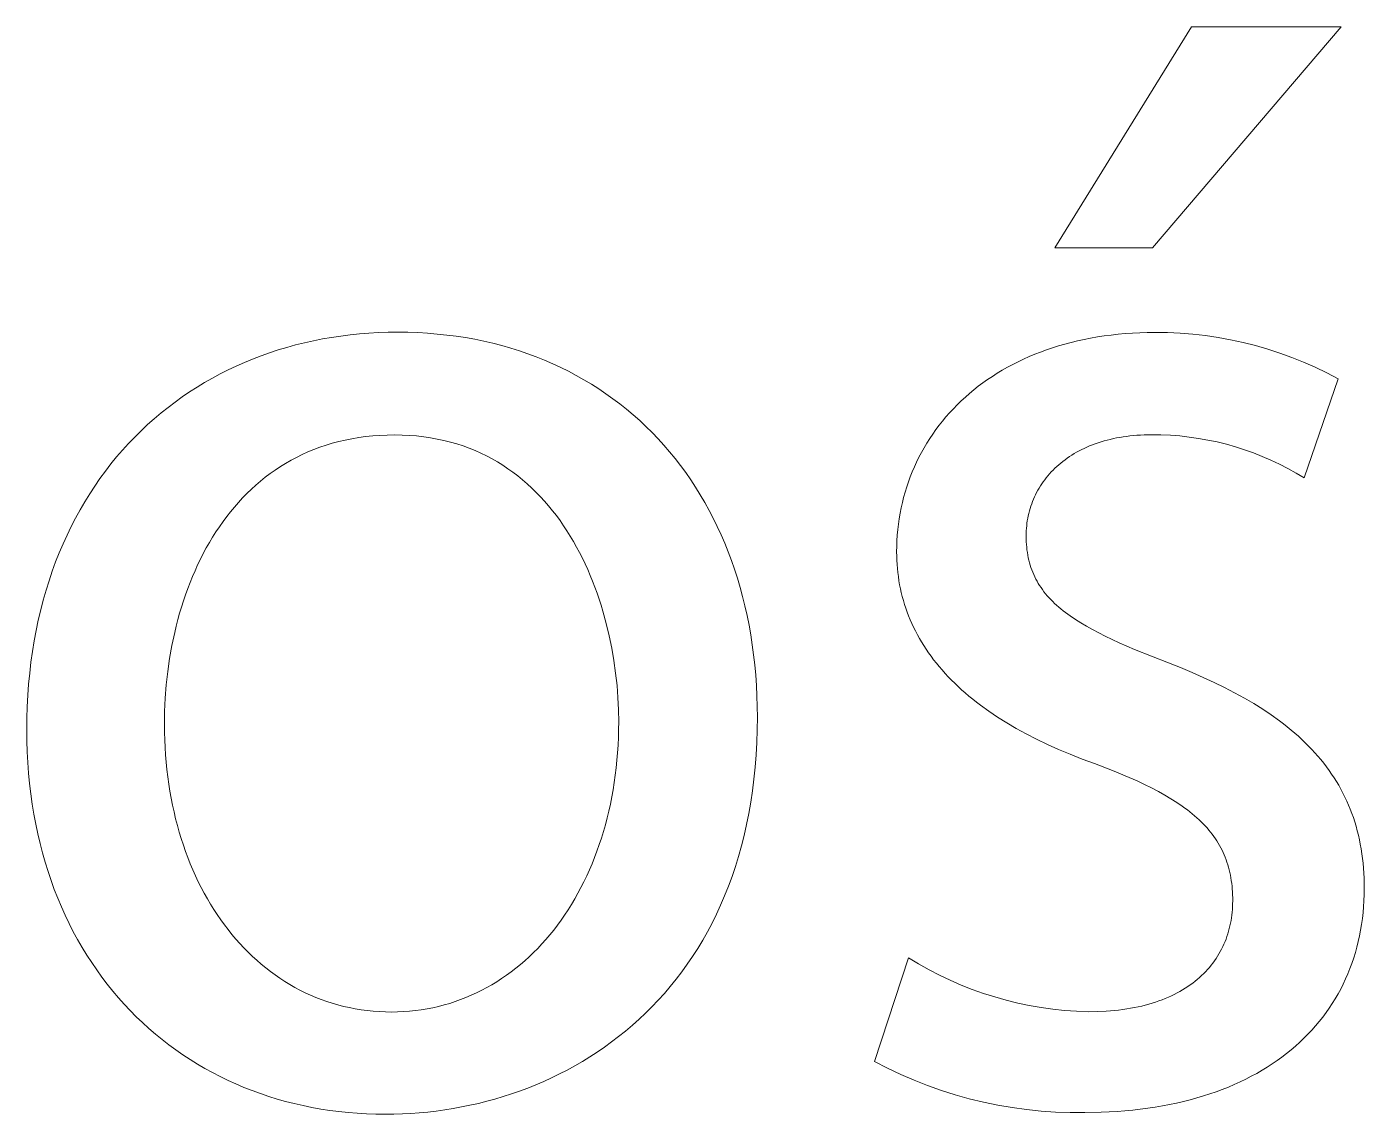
# Model space of a CAD drawing. Header units: millimetres. Extents: x 0 to 4468, y 0 to 3122.
# Drawn here: x 3345.94 to 3384.67, y 74.37 to 105.86 of the extents above; entities that cross this region are included whole.
import ezdxf

# ---------------------------------------------------------------- set-up
doc = ezdxf.new("R2010")
doc.units = ezdxf.units.MM
doc.header["$MEASUREMENT"] = 0
doc.layers.add('Domyślny', color=7, linetype='Continuous', true_color=0x000000)

msp = doc.modelspace()

# ---------------------------------------------------------------- linework, layer by layer
at = {"layer": 'Domyślny', "color": 18, "lineweight": 15, "true_color": 0x000000}
for p, q in [((3375.709, 99.458), (3379.667, 105.856)), ((3383.997, 105.856), (3378.536, 99.458)), ((3379.667, 105.856), (3383.997, 105.856)), ((3378.536, 99.458), (3375.709, 99.458)), ((3354.5, 96.815), (3354.764, 96.861)), ((3354.764, 96.861), (3355.031, 96.901)), ((3355.031, 96.901), (3355.301, 96.935)), ((3355.301, 96.935), (3355.572, 96.962)), ((3355.572, 96.962), (3355.846, 96.984)), ((3355.846, 96.984), (3356.121, 96.999)), ((3356.121, 96.999), (3356.399, 97.009)), ((3356.399, 97.009), (3356.679, 97.012)), ((3356.679, 97.012), (3356.969, 97.009)), ((3356.969, 97.009), (3357.256, 96.999)), ((3357.256, 96.999), (3357.54, 96.982)), ((3357.54, 96.982), (3357.82, 96.959)), ((3357.82, 96.959), (3358.098, 96.93)), ((3358.098, 96.93), (3358.373, 96.895)), ((3358.373, 96.895), (3358.644, 96.853)), ((3358.644, 96.853), (3358.912, 96.805)), ((3376.552, 96.801), (3376.743, 96.839)), ((3376.743, 96.839), (3376.938, 96.873)), ((3376.938, 96.873), (3377.135, 96.903)), ((3377.135, 96.903), (3377.335, 96.929)), ((3377.335, 96.929), (3377.539, 96.951)), ((3377.539, 96.951), (3377.744, 96.97)), ((3377.744, 96.97), (3377.953, 96.984)), ((3377.953, 96.984), (3378.165, 96.995)), ((3378.165, 96.995), (3378.379, 97.001)), ((3378.379, 97.001), (3378.596, 97.003)), ((3378.596, 97.003), (3378.965, 96.998)), ((3378.965, 96.998), (3379.334, 96.982)), ((3379.334, 96.982), (3379.701, 96.953)), ((3379.701, 96.953), (3380.068, 96.911)), ((3380.068, 96.911), (3380.433, 96.857)), ((3380.433, 96.857), (3380.796, 96.791)), ((3352.965, 96.414), (3353.214, 96.496)), ((3353.214, 96.496), (3353.466, 96.571)), ((3353.466, 96.571), (3353.72, 96.641)), ((3353.72, 96.641), (3353.978, 96.705)), ((3353.978, 96.705), (3354.237, 96.763)), ((3354.237, 96.763), (3354.5, 96.815)), ((3358.912, 96.805), (3359.176, 96.75)), ((3359.176, 96.75), (3359.437, 96.69)), ((3359.437, 96.69), (3359.695, 96.623)), ((3359.695, 96.623), (3359.949, 96.551)), ((3359.949, 96.551), (3360.2, 96.472)), ((3360.2, 96.472), (3360.447, 96.388)), ((3375.293, 96.437), (3375.464, 96.5)), ((3375.464, 96.5), (3375.638, 96.559)), ((3375.638, 96.559), (3375.814, 96.614)), ((3375.814, 96.614), (3375.994, 96.666)), ((3375.994, 96.666), (3376.177, 96.715)), ((3376.177, 96.715), (3376.363, 96.76)), ((3376.363, 96.76), (3376.552, 96.801)), ((3380.796, 96.791), (3381.157, 96.713)), ((3381.157, 96.713), (3381.515, 96.623)), ((3381.515, 96.623), (3381.87, 96.521)), ((3381.87, 96.521), (3382.221, 96.407)), ((3352, 96.03), (3352.237, 96.134)), ((3352.237, 96.134), (3352.477, 96.233)), ((3352.477, 96.233), (3352.719, 96.327)), ((3352.719, 96.327), (3352.965, 96.414)), ((3360.447, 96.388), (3360.69, 96.298)), ((3360.69, 96.298), (3360.93, 96.202)), ((3360.93, 96.202), (3361.166, 96.1)), ((3361.166, 96.1), (3361.398, 95.992)), ((3374.334, 95.995), (3374.486, 96.077)), ((3374.486, 96.077), (3374.641, 96.155)), ((3374.641, 96.155), (3374.8, 96.231)), ((3374.8, 96.231), (3374.961, 96.303)), ((3374.961, 96.303), (3375.126, 96.372)), ((3375.126, 96.372), (3375.293, 96.437)), ((3382.221, 96.407), (3382.568, 96.281)), ((3382.568, 96.281), (3382.91, 96.144)), ((3382.91, 96.144), (3383.248, 95.995)), ((3351.086, 95.554), (3351.31, 95.681)), ((3351.31, 95.681), (3351.536, 95.803)), ((3351.536, 95.803), (3351.767, 95.919)), ((3351.767, 95.919), (3352, 96.03)), ((3361.398, 95.992), (3361.626, 95.879)), ((3361.626, 95.879), (3361.85, 95.761)), ((3361.85, 95.761), (3362.071, 95.636)), ((3373.759, 95.639), (3373.898, 95.733)), ((3373.898, 95.733), (3374.04, 95.823)), ((3374.04, 95.823), (3374.186, 95.911)), ((3374.186, 95.911), (3374.334, 95.995)), ((3383.248, 95.995), (3383.581, 95.835)), ((3383.581, 95.835), (3383.908, 95.664)), ((3350.439, 95.138), (3350.651, 95.282)), ((3350.651, 95.282), (3350.867, 95.421)), ((3350.867, 95.421), (3351.086, 95.554)), ((3362.071, 95.636), (3362.287, 95.507)), ((3362.287, 95.507), (3362.499, 95.372)), ((3362.499, 95.372), (3362.707, 95.231)), ((3373.237, 95.239), (3373.362, 95.343)), ((3373.362, 95.343), (3373.491, 95.444)), ((3373.491, 95.444), (3373.624, 95.543)), ((3373.624, 95.543), (3373.759, 95.639)), ((3383.908, 95.664), (3382.926, 92.792)), ((3350.026, 94.834), (3350.23, 94.989)), ((3350.23, 94.989), (3350.439, 95.138)), ((3362.707, 95.231), (3362.911, 95.086)), ((3362.911, 95.086), (3363.111, 94.935)), ((3363.111, 94.935), (3363.307, 94.779)), ((3372.769, 94.796), (3372.881, 94.911)), ((3372.881, 94.911), (3372.996, 95.022)), ((3372.996, 95.022), (3373.115, 95.132)), ((3373.115, 95.132), (3373.237, 95.239)), ((3349.436, 94.335), (3349.628, 94.507)), ((3349.628, 94.507), (3349.825, 94.673)), ((3349.825, 94.673), (3350.026, 94.834)), ((3363.307, 94.779), (3363.498, 94.618)), ((3363.498, 94.618), (3363.685, 94.451)), ((3372.454, 94.439), (3372.555, 94.56)), ((3372.555, 94.56), (3372.66, 94.68)), ((3372.66, 94.68), (3372.769, 94.796)), ((3349.064, 93.976), (3349.248, 94.159)), ((3349.248, 94.159), (3349.436, 94.335)), ((3363.685, 94.451), (3363.867, 94.28)), ((3363.867, 94.28), (3364.045, 94.104)), ((3372.171, 94.062), (3372.262, 94.19)), ((3372.262, 94.19), (3372.356, 94.316)), ((3372.356, 94.316), (3372.454, 94.439)), ((3348.71, 93.596), (3348.885, 93.789)), ((3348.885, 93.789), (3349.064, 93.976)), ((3354.603, 93.739), (3354.425, 93.679)), ((3354.784, 93.794), (3354.603, 93.739)), ((3354.97, 93.844), (3354.784, 93.794)), ((3355.159, 93.888), (3354.97, 93.844)), ((3355.352, 93.927), (3355.159, 93.888)), ((3355.549, 93.96), (3355.352, 93.927)), ((3355.749, 93.987), (3355.549, 93.96)), ((3355.954, 94.008), (3355.749, 93.987)), ((3356.162, 94.024), (3355.954, 94.008)), ((3356.374, 94.033), (3356.162, 94.024)), ((3356.589, 94.036), (3356.374, 94.033)), ((3356.805, 94.033), (3356.589, 94.036)), ((3357.018, 94.023), (3356.805, 94.033)), ((3357.226, 94.006), (3357.018, 94.023)), ((3357.43, 93.983), (3357.226, 94.006)), ((3357.63, 93.954), (3357.43, 93.983)), ((3357.825, 93.918), (3357.63, 93.954)), ((3358.017, 93.877), (3357.825, 93.918)), ((3358.205, 93.829), (3358.017, 93.877)), ((3358.389, 93.776), (3358.205, 93.829)), ((3358.569, 93.717), (3358.389, 93.776)), ((3364.045, 94.104), (3364.219, 93.923)), ((3364.219, 93.923), (3364.388, 93.736)), ((3364.388, 93.736), (3364.552, 93.546)), ((3371.921, 93.666), (3372.001, 93.8)), ((3372.001, 93.8), (3372.084, 93.932)), ((3372.084, 93.932), (3372.171, 94.062)), ((3376.795, 93.748), (3376.715, 93.716)), ((3376.877, 93.779), (3376.795, 93.748)), ((3376.96, 93.808), (3376.877, 93.779)), ((3377.045, 93.835), (3376.96, 93.808)), ((3377.132, 93.861), (3377.045, 93.835)), ((3377.22, 93.885), (3377.132, 93.861)), ((3377.31, 93.908), (3377.22, 93.885)), ((3377.401, 93.929), (3377.31, 93.908)), ((3377.494, 93.948), (3377.401, 93.929)), ((3377.588, 93.965), (3377.494, 93.948)), ((3377.684, 93.981), (3377.588, 93.965)), ((3377.782, 93.995), (3377.684, 93.981)), ((3377.881, 94.007), (3377.782, 93.995)), ((3377.981, 94.018), (3377.881, 94.007)), ((3378.083, 94.026), (3377.981, 94.018)), ((3378.187, 94.033), (3378.083, 94.026)), ((3378.292, 94.038), (3378.187, 94.033)), ((3378.398, 94.041), (3378.292, 94.038)), ((3378.507, 94.042), (3378.398, 94.041)), ((3378.78, 94.039), (3378.507, 94.042)), ((3379.054, 94.027), (3378.78, 94.039)), ((3379.327, 94.006), (3379.054, 94.027)), ((3379.599, 93.976), (3379.327, 94.006)), ((3379.87, 93.937), (3379.599, 93.976)), ((3380.139, 93.889), (3379.87, 93.937)), ((3380.407, 93.832), (3380.139, 93.889)), ((3380.673, 93.766), (3380.407, 93.832)), ((3380.936, 93.691), (3380.673, 93.766)), ((3348.373, 93.195), (3348.539, 93.398)), ((3348.539, 93.398), (3348.71, 93.596)), ((3353.749, 93.387), (3353.589, 93.302)), ((3353.912, 93.468), (3353.749, 93.387)), ((3354.079, 93.543), (3353.912, 93.468)), ((3354.25, 93.613), (3354.079, 93.543)), ((3354.425, 93.679), (3354.25, 93.613)), ((3358.745, 93.653), (3358.569, 93.717)), ((3358.917, 93.583), (3358.745, 93.653)), ((3359.086, 93.508), (3358.917, 93.583)), ((3359.25, 93.428), (3359.086, 93.508)), ((3359.411, 93.343), (3359.25, 93.428)), ((3359.568, 93.253), (3359.411, 93.343)), ((3364.552, 93.546), (3364.712, 93.35)), ((3364.712, 93.35), (3364.867, 93.15)), ((3371.704, 93.252), (3371.772, 93.392)), ((3371.772, 93.392), (3371.845, 93.53)), ((3371.845, 93.53), (3371.921, 93.666)), ((3376.066, 93.364), (3376.002, 93.318)), ((3376.131, 93.408), (3376.066, 93.364)), ((3376.199, 93.452), (3376.131, 93.408)), ((3376.267, 93.494), (3376.199, 93.452)), ((3376.338, 93.534), (3376.267, 93.494)), ((3376.41, 93.573), (3376.338, 93.534)), ((3376.484, 93.611), (3376.41, 93.573)), ((3376.559, 93.648), (3376.484, 93.611)), ((3376.636, 93.683), (3376.559, 93.648)), ((3376.715, 93.716), (3376.636, 93.683)), ((3381.197, 93.608), (3380.936, 93.691)), ((3381.455, 93.517), (3381.197, 93.608)), ((3381.709, 93.416), (3381.455, 93.517)), ((3381.961, 93.308), (3381.709, 93.416)), ((3348.056, 92.773), (3348.212, 92.986)), ((3348.212, 92.986), (3348.373, 93.195)), ((3353.131, 93.02), (3352.986, 92.917)), ((3353.28, 93.118), (3353.131, 93.02)), ((3353.433, 93.213), (3353.28, 93.118)), ((3353.589, 93.302), (3353.433, 93.213)), ((3359.721, 93.159), (3359.568, 93.253)), ((3359.87, 93.059), (3359.721, 93.159)), ((3360.016, 92.956), (3359.87, 93.059)), ((3360.158, 92.848), (3360.016, 92.956)), ((3364.867, 93.15), (3365.017, 92.945)), ((3371.52, 92.823), (3371.577, 92.968)), ((3371.577, 92.968), (3371.639, 93.111)), ((3371.639, 93.111), (3371.704, 93.252)), ((3375.603, 92.964), (3375.553, 92.909)), ((3375.655, 93.018), (3375.603, 92.964)), ((3375.708, 93.071), (3375.655, 93.018)), ((3375.764, 93.123), (3375.708, 93.071)), ((3375.821, 93.173), (3375.764, 93.123)), ((3375.88, 93.223), (3375.821, 93.173)), ((3375.94, 93.271), (3375.88, 93.223)), ((3376.002, 93.318), (3375.94, 93.271)), ((3382.208, 93.191), (3381.961, 93.308)), ((3382.452, 93.066), (3382.208, 93.191)), ((3382.691, 92.933), (3382.452, 93.066)), ((3347.904, 92.554), (3348.056, 92.773)), ((3352.571, 92.583), (3352.44, 92.464)), ((3352.706, 92.698), (3352.571, 92.583)), ((3352.844, 92.81), (3352.706, 92.698)), ((3352.986, 92.917), (3352.844, 92.81)), ((3360.296, 92.735), (3360.158, 92.848)), ((3360.43, 92.619), (3360.296, 92.735)), ((3360.561, 92.498), (3360.43, 92.619)), ((3365.017, 92.945), (3365.162, 92.736)), ((3365.162, 92.736), (3365.303, 92.522)), ((3371.417, 92.529), (3371.466, 92.677)), ((3371.466, 92.677), (3371.52, 92.823)), ((3375.328, 92.619), (3375.288, 92.558)), ((3375.369, 92.679), (3375.328, 92.619)), ((3375.413, 92.738), (3375.369, 92.679)), ((3375.458, 92.796), (3375.413, 92.738)), ((3375.504, 92.853), (3375.458, 92.796)), ((3375.553, 92.909), (3375.504, 92.853)), ((3382.926, 92.792), (3382.691, 92.933)), ((3347.616, 92.101), (3347.758, 92.33)), ((3347.758, 92.33), (3347.904, 92.554)), ((3352.188, 92.214), (3352.067, 92.083)), ((3352.312, 92.34), (3352.188, 92.214)), ((3352.44, 92.464), (3352.312, 92.34)), ((3360.689, 92.374), (3360.561, 92.498)), ((3360.812, 92.246), (3360.689, 92.374)), ((3360.932, 92.115), (3360.812, 92.246)), ((3365.303, 92.522), (3365.438, 92.303)), ((3365.438, 92.303), (3365.569, 92.08)), ((3371.291, 92.076), (3371.329, 92.228)), ((3371.329, 92.228), (3371.371, 92.379)), ((3371.371, 92.379), (3371.417, 92.529)), ((3375.117, 92.24), (3375.088, 92.174)), ((3375.148, 92.305), (3375.117, 92.24)), ((3375.18, 92.37), (3375.148, 92.305)), ((3375.214, 92.433), (3375.18, 92.37)), ((3375.25, 92.496), (3375.214, 92.433)), ((3375.288, 92.558), (3375.25, 92.496)), ((3347.348, 91.628), (3347.48, 91.867)), ((3347.48, 91.867), (3347.616, 92.101)), ((3351.836, 91.812), (3351.726, 91.671)), ((3351.95, 91.949), (3351.836, 91.812)), ((3352.067, 92.083), (3351.95, 91.949)), ((3361.049, 91.98), (3360.932, 92.115)), ((3361.162, 91.841), (3361.049, 91.98)), ((3361.272, 91.7), (3361.162, 91.841)), ((3365.569, 92.08), (3365.695, 91.853)), ((3365.695, 91.853), (3365.816, 91.622)), ((3371.226, 91.767), (3371.256, 91.922)), ((3371.256, 91.922), (3371.291, 92.076)), ((3374.971, 91.834), (3374.953, 91.764)), ((3374.99, 91.904), (3374.971, 91.834)), ((3375.012, 91.972), (3374.99, 91.904)), ((3375.036, 92.04), (3375.012, 91.972)), ((3375.061, 92.108), (3375.036, 92.04)), ((3375.088, 92.174), (3375.061, 92.108)), ((3347.223, 91.384), (3347.348, 91.628)), ((3351.619, 91.527), (3351.515, 91.38)), ((3351.726, 91.671), (3351.619, 91.527)), ((3361.378, 91.555), (3361.272, 91.7)), ((3361.48, 91.408), (3361.378, 91.555)), ((3361.579, 91.257), (3361.48, 91.408)), ((3365.816, 91.622), (3365.931, 91.386)), ((3371.159, 91.295), (3371.177, 91.453)), ((3371.177, 91.453), (3371.2, 91.611)), ((3371.2, 91.611), (3371.226, 91.767)), ((3374.891, 91.406), (3374.885, 91.333)), ((3374.9, 91.479), (3374.891, 91.406)), ((3374.91, 91.551), (3374.9, 91.479)), ((3374.923, 91.623), (3374.91, 91.551)), ((3374.937, 91.694), (3374.923, 91.623)), ((3374.953, 91.764), (3374.937, 91.694)), ((3346.987, 90.881), (3347.102, 91.135)), ((3347.102, 91.135), (3347.223, 91.384)), ((3351.319, 91.077), (3351.225, 90.921)), ((3351.415, 91.23), (3351.319, 91.077)), ((3351.515, 91.38), (3351.415, 91.23)), ((3361.675, 91.104), (3361.579, 91.257)), ((3361.768, 90.949), (3361.675, 91.104)), ((3365.931, 91.386), (3366.041, 91.146)), ((3366.041, 91.146), (3366.147, 90.902)), ((3371.135, 90.974), (3371.145, 91.135)), ((3371.145, 91.135), (3371.159, 91.295)), ((3374.877, 91.185), (3374.876, 91.111)), ((3374.876, 91.111), (3374.877, 91.027)), ((3374.88, 91.259), (3374.877, 91.185)), ((3374.877, 91.027), (3374.88, 90.945)), ((3374.885, 91.333), (3374.88, 91.259)), ((3346.877, 90.622), (3346.987, 90.881)), ((3351.135, 90.763), (3351.048, 90.602)), ((3351.225, 90.921), (3351.135, 90.763)), ((3361.857, 90.791), (3361.768, 90.949)), ((3361.942, 90.63), (3361.857, 90.791)), ((3366.147, 90.902), (3366.247, 90.654)), ((3366.247, 90.654), (3366.341, 90.402)), ((3371.126, 90.649), (3371.128, 90.812)), ((3371.128, 90.528), (3371.126, 90.649)), ((3371.128, 90.812), (3371.135, 90.974)), ((3374.88, 90.945), (3374.885, 90.864)), ((3374.885, 90.864), (3374.891, 90.784)), ((3374.891, 90.784), (3374.9, 90.706)), ((3374.9, 90.706), (3374.911, 90.63)), ((3346.675, 90.089), (3346.773, 90.358)), ((3346.773, 90.358), (3346.877, 90.622)), ((3350.885, 90.272), (3350.808, 90.104)), ((3350.965, 90.438), (3350.885, 90.272)), ((3351.048, 90.602), (3350.965, 90.438)), ((3362.025, 90.468), (3361.942, 90.63)), ((3362.104, 90.303), (3362.025, 90.468)), ((3362.179, 90.137), (3362.104, 90.303)), ((3366.341, 90.402), (3366.431, 90.146)), ((3371.132, 90.408), (3371.128, 90.528)), ((3371.138, 90.288), (3371.132, 90.408)), ((3371.148, 90.169), (3371.138, 90.288)), ((3374.911, 90.63), (3374.923, 90.554)), ((3374.923, 90.554), (3374.938, 90.48)), ((3374.938, 90.48), (3374.954, 90.407)), ((3374.954, 90.407), (3374.973, 90.335)), ((3374.973, 90.335), (3374.993, 90.264)), ((3374.993, 90.264), (3375.015, 90.195)), ((3346.582, 89.816), (3346.675, 90.089)), ((3350.735, 89.934), (3350.665, 89.761)), ((3350.808, 90.104), (3350.735, 89.934)), ((3362.252, 89.969), (3362.179, 90.137)), ((3362.321, 89.799), (3362.252, 89.969)), ((3366.431, 90.146), (3366.514, 89.886)), ((3366.514, 89.886), (3366.593, 89.622)), ((3371.16, 90.051), (3371.148, 90.169)), ((3371.175, 89.933), (3371.16, 90.051)), ((3371.192, 89.816), (3371.175, 89.933)), ((3375.015, 90.195), (3375.04, 90.126)), ((3375.04, 90.126), (3375.066, 90.059)), ((3375.066, 90.059), (3375.094, 89.993)), ((3375.094, 89.993), (3375.125, 89.928)), ((3375.125, 89.928), (3375.157, 89.863)), ((3375.157, 89.863), (3375.191, 89.8)), ((3346.414, 89.254), (3346.495, 89.537)), ((3346.495, 89.537), (3346.582, 89.816)), ((3350.598, 89.587), (3350.534, 89.41)), ((3350.665, 89.761), (3350.598, 89.587)), ((3362.387, 89.628), (3362.321, 89.799)), ((3362.45, 89.455), (3362.387, 89.628)), ((3366.593, 89.622), (3366.666, 89.354)), ((3371.213, 89.699), (3371.192, 89.816)), ((3371.236, 89.584), (3371.213, 89.699)), ((3371.261, 89.469), (3371.236, 89.584)), ((3371.29, 89.354), (3371.261, 89.469)), ((3375.191, 89.8), (3375.227, 89.738)), ((3375.227, 89.738), (3375.265, 89.676)), ((3375.265, 89.676), (3375.306, 89.616)), ((3375.306, 89.616), (3375.348, 89.556)), ((3375.348, 89.556), (3375.392, 89.497)), ((3375.392, 89.497), (3375.439, 89.439)), ((3346.34, 88.967), (3346.414, 89.254)), ((3350.474, 89.232), (3350.417, 89.052)), ((3350.534, 89.41), (3350.474, 89.232)), ((3362.51, 89.281), (3362.45, 89.455)), ((3362.567, 89.106), (3362.51, 89.281)), ((3362.62, 88.93), (3362.567, 89.106)), ((3366.666, 89.354), (3366.733, 89.083)), ((3366.733, 89.083), (3366.795, 88.808)), ((3371.321, 89.241), (3371.29, 89.354)), ((3371.355, 89.128), (3371.321, 89.241)), ((3371.392, 89.016), (3371.355, 89.128)), ((3375.439, 89.439), (3375.487, 89.382)), ((3375.487, 89.382), (3375.537, 89.325)), ((3375.537, 89.325), (3375.59, 89.269)), ((3375.59, 89.269), (3375.644, 89.214)), ((3375.644, 89.214), (3375.701, 89.16)), ((3375.701, 89.16), (3375.759, 89.106)), ((3375.759, 89.106), (3375.82, 89.052)), ((3346.271, 88.674), (3346.34, 88.967)), ((3350.363, 88.871), (3350.312, 88.688)), ((3350.417, 89.052), (3350.363, 88.871)), ((3362.718, 88.575), (3362.62, 88.93)), ((3366.795, 88.808), (3366.851, 88.529)), ((3371.431, 88.905), (3371.392, 89.016)), ((3371.473, 88.794), (3371.431, 88.905)), ((3371.518, 88.684), (3371.473, 88.794)), ((3375.82, 89.052), (3375.882, 89)), ((3375.882, 89), (3375.947, 88.947)), ((3375.947, 88.947), (3376.014, 88.896)), ((3376.014, 88.896), (3376.082, 88.844)), ((3376.082, 88.844), (3376.153, 88.794)), ((3376.153, 88.794), (3376.301, 88.693)), ((3346.152, 88.075), (3346.208, 88.377)), ((3346.208, 88.377), (3346.271, 88.674)), ((3350.22, 88.318), (3350.141, 87.943)), ((3350.264, 88.503), (3350.22, 88.318)), ((3350.312, 88.688), (3350.264, 88.503)), ((3362.803, 88.217), (3362.718, 88.575)), ((3366.851, 88.529), (3366.902, 88.247)), ((3371.566, 88.575), (3371.518, 88.684)), ((3371.617, 88.467), (3371.566, 88.575)), ((3371.67, 88.359), (3371.617, 88.467)), ((3371.726, 88.252), (3371.67, 88.359)), ((3376.301, 88.693), (3376.458, 88.594)), ((3376.458, 88.594), (3376.622, 88.497)), ((3376.622, 88.497), (3376.795, 88.4)), ((3376.795, 88.4), (3376.977, 88.304)), ((3346.102, 87.768), (3346.152, 88.075)), ((3350.141, 87.943), (3350.074, 87.565)), ((3362.877, 87.859), (3362.803, 88.217)), ((3366.902, 88.247), (3366.946, 87.961)), ((3366.946, 87.961), (3366.985, 87.672)), ((3371.785, 88.146), (3371.726, 88.252)), ((3371.847, 88.041), (3371.785, 88.146)), ((3371.911, 87.937), (3371.847, 88.041)), ((3371.978, 87.833), (3371.911, 87.937)), ((3376.977, 88.304), (3377.167, 88.209)), ((3377.167, 88.209), (3377.573, 88.018)), ((3377.573, 88.018), (3378.013, 87.827)), ((3346.058, 87.457), (3346.102, 87.768)), ((3350.074, 87.565), (3350.019, 87.184)), ((3362.939, 87.5), (3362.877, 87.859)), ((3366.985, 87.672), (3367.018, 87.379)), ((3372.048, 87.731), (3371.978, 87.833)), ((3372.121, 87.629), (3372.048, 87.731)), ((3372.197, 87.528), (3372.121, 87.629)), ((3378.013, 87.827), (3378.998, 87.435)), ((3346.021, 87.141), (3346.058, 87.457)), ((3350.019, 87.184), (3349.977, 86.8)), ((3362.989, 87.141), (3362.939, 87.5)), ((3367.018, 87.379), (3367.045, 87.084)), ((3372.276, 87.428), (3372.197, 87.528)), ((3372.357, 87.328), (3372.276, 87.428)), ((3372.442, 87.23), (3372.357, 87.328)), ((3372.529, 87.132), (3372.442, 87.23)), ((3378.998, 87.435), (3379.344, 87.299)), ((3379.344, 87.299), (3379.679, 87.16)), ((3379.679, 87.16), (3380.004, 87.017)), ((3345.967, 86.496), (3345.991, 86.821)), ((3345.991, 86.821), (3346.021, 87.141)), ((3349.977, 86.8), (3349.947, 86.415)), ((3363.028, 86.784), (3362.989, 87.141)), ((3363.055, 86.43), (3363.028, 86.784)), ((3367.045, 87.084), (3367.067, 86.784)), ((3367.067, 86.784), (3367.082, 86.482)), ((3372.619, 87.036), (3372.529, 87.132)), ((3372.712, 86.94), (3372.619, 87.036)), ((3372.807, 86.845), (3372.712, 86.94)), ((3372.906, 86.751), (3372.807, 86.845)), ((3380.004, 87.017), (3380.318, 86.872)), ((3380.318, 86.872), (3380.621, 86.724)), ((3345.949, 86.167), (3345.967, 86.496)), ((3349.947, 86.415), (3349.929, 86.029)), ((3363.071, 86.079), (3363.055, 86.43)), ((3367.082, 86.482), (3367.091, 86.176)), ((3373.007, 86.658), (3372.906, 86.751)), ((3373.112, 86.566), (3373.007, 86.658)), ((3373.219, 86.475), (3373.112, 86.566)), ((3373.329, 86.384), (3373.219, 86.475)), ((3373.442, 86.295), (3373.329, 86.384)), ((3380.621, 86.724), (3380.913, 86.572)), ((3380.913, 86.572), (3381.195, 86.417)), ((3381.195, 86.417), (3381.465, 86.258)), ((3345.939, 85.833), (3345.949, 86.167)), ((3349.929, 86.029), (3349.923, 85.644)), ((3363.077, 85.733), (3363.071, 86.079)), ((3367.091, 86.176), (3367.094, 85.867)), ((3373.558, 86.207), (3373.442, 86.295)), ((3373.799, 86.033), (3373.558, 86.207)), ((3374.051, 85.863), (3373.799, 86.033)), ((3381.465, 86.258), (3381.725, 86.095)), ((3381.725, 86.095), (3381.974, 85.928)), ((3345.936, 85.495), (3345.939, 85.833)), ((3349.923, 85.644), (3349.925, 85.423)), ((3363.075, 85.506), (3363.077, 85.733)), ((3367.094, 85.867), (3367.09, 85.495)), ((3374.315, 85.697), (3374.051, 85.863)), ((3374.591, 85.535), (3374.315, 85.697)), ((3381.974, 85.928), (3382.212, 85.757)), ((3382.212, 85.757), (3382.327, 85.67)), ((3382.327, 85.67), (3382.439, 85.582)), ((3345.939, 85.177), (3345.936, 85.495)), ((3349.925, 85.423), (3349.931, 85.204)), ((3363.058, 85.056), (3363.068, 85.28)), ((3363.068, 85.28), (3363.075, 85.506)), ((3367.09, 85.495), (3367.078, 85.13)), ((3374.879, 85.377), (3374.591, 85.535)), ((3375.178, 85.223), (3374.879, 85.377)), ((3375.49, 85.074), (3375.178, 85.223)), ((3382.439, 85.582), (3382.549, 85.492)), ((3382.549, 85.492), (3382.655, 85.402)), ((3382.655, 85.402), (3382.759, 85.31)), ((3382.759, 85.31), (3382.861, 85.217)), ((3382.861, 85.217), (3382.959, 85.123)), ((3345.949, 84.862), (3345.939, 85.177)), ((3345.965, 84.552), (3345.949, 84.862)), ((3349.931, 85.204), (3349.941, 84.986)), ((3349.941, 84.986), (3349.955, 84.771)), ((3363.026, 84.615), (3363.044, 84.835)), ((3363.044, 84.835), (3363.058, 85.056)), ((3367.078, 85.13), (3367.058, 84.771)), ((3375.813, 84.928), (3375.49, 85.074)), ((3376.148, 84.788), (3375.813, 84.928)), ((3382.959, 85.123), (3383.055, 85.028)), ((3383.055, 85.028), (3383.148, 84.931)), ((3383.148, 84.931), (3383.238, 84.833)), ((3383.238, 84.833), (3383.326, 84.734)), ((3345.988, 84.245), (3345.965, 84.552)), ((3349.955, 84.771), (3349.972, 84.557)), ((3349.972, 84.557), (3349.994, 84.345)), ((3363.004, 84.398), (3363.026, 84.615)), ((3367.058, 84.771), (3367.03, 84.419)), ((3376.495, 84.651), (3376.148, 84.788)), ((3376.855, 84.519), (3376.495, 84.651)), ((3377.378, 84.319), (3376.855, 84.519)), ((3383.326, 84.734), (3383.411, 84.634)), ((3383.411, 84.634), (3383.493, 84.532)), ((3383.493, 84.532), (3383.572, 84.429)), ((3346.017, 83.942), (3345.988, 84.245)), ((3349.994, 84.345), (3350.019, 84.136)), ((3350.019, 84.136), (3350.048, 83.928)), ((3362.948, 83.971), (3362.978, 84.183)), ((3362.978, 84.183), (3363.004, 84.398)), ((3366.995, 84.073), (3366.953, 83.734)), ((3367.03, 84.419), (3366.995, 84.073)), ((3377.86, 84.118), (3377.378, 84.319)), ((3378.086, 84.017), (3377.86, 84.118)), ((3383.572, 84.429), (3383.648, 84.324)), ((3383.648, 84.324), (3383.722, 84.218)), ((3383.722, 84.218), (3383.793, 84.111)), ((3383.793, 84.111), (3383.862, 84.002)), ((3346.052, 83.643), (3346.017, 83.942)), ((3350.048, 83.928), (3350.08, 83.723)), ((3350.08, 83.723), (3350.117, 83.519)), ((3362.877, 83.553), (3362.914, 83.761)), ((3362.914, 83.761), (3362.948, 83.971)), ((3366.953, 83.734), (3366.903, 83.401)), ((3378.302, 83.915), (3378.086, 84.017)), ((3378.508, 83.813), (3378.302, 83.915)), ((3378.704, 83.71), (3378.508, 83.813)), ((3378.891, 83.606), (3378.704, 83.71)), ((3383.862, 84.002), (3383.927, 83.892)), ((3383.927, 83.892), (3383.99, 83.78)), ((3383.99, 83.78), (3384.05, 83.667)), ((3384.05, 83.667), (3384.107, 83.552)), ((3346.094, 83.347), (3346.052, 83.643)), ((3346.141, 83.056), (3346.094, 83.347)), ((3350.117, 83.519), (3350.157, 83.318)), ((3350.157, 83.318), (3350.2, 83.119)), ((3362.791, 83.145), (3362.836, 83.348)), ((3362.836, 83.348), (3362.877, 83.553)), ((3366.903, 83.401), (3366.845, 83.075)), ((3379.069, 83.501), (3378.891, 83.606)), ((3379.237, 83.394), (3379.069, 83.501)), ((3379.396, 83.286), (3379.237, 83.394)), ((3379.473, 83.231), (3379.396, 83.286)), ((3384.107, 83.552), (3384.161, 83.436)), ((3384.161, 83.436), (3384.213, 83.318)), ((3384.213, 83.318), (3384.262, 83.198)), ((3346.195, 82.769), (3346.141, 83.056)), ((3350.2, 83.119), (3350.247, 82.923)), ((3350.247, 82.923), (3350.298, 82.729)), ((3362.691, 82.748), (3362.743, 82.945)), ((3362.743, 82.945), (3362.791, 83.145)), ((3366.845, 83.075), (3366.781, 82.755)), ((3379.547, 83.176), (3379.473, 83.231)), ((3379.618, 83.12), (3379.547, 83.176)), ((3379.688, 83.064), (3379.618, 83.12)), ((3379.755, 83.007), (3379.688, 83.064)), ((3379.82, 82.95), (3379.755, 83.007)), ((3379.883, 82.892), (3379.82, 82.95)), ((3379.944, 82.834), (3379.883, 82.892)), ((3384.262, 83.198), (3384.308, 83.077)), ((3384.308, 83.077), (3384.351, 82.954)), ((3384.351, 82.954), (3384.392, 82.83)), ((3346.255, 82.486), (3346.195, 82.769)), ((3350.298, 82.729), (3350.352, 82.537)), ((3350.352, 82.537), (3350.409, 82.348)), ((3362.576, 82.361), (3362.635, 82.553)), ((3362.635, 82.553), (3362.691, 82.748)), ((3366.781, 82.755), (3366.71, 82.441)), ((3380.003, 82.775), (3379.944, 82.834)), ((3380.06, 82.716), (3380.003, 82.775)), ((3380.114, 82.656), (3380.06, 82.716)), ((3380.167, 82.595), (3380.114, 82.656)), ((3380.217, 82.533), (3380.167, 82.595)), ((3380.265, 82.471), (3380.217, 82.533)), ((3384.392, 82.83), (3384.43, 82.704)), ((3384.43, 82.704), (3384.465, 82.576)), ((3384.465, 82.576), (3384.497, 82.447)), ((3346.32, 82.207), (3346.255, 82.486)), ((3346.392, 81.932), (3346.32, 82.207)), ((3350.409, 82.348), (3350.47, 82.162)), ((3350.47, 82.162), (3350.534, 81.978)), ((3362.448, 81.985), (3362.514, 82.172)), ((3362.514, 82.172), (3362.576, 82.361)), ((3366.632, 82.134), (3366.547, 81.833)), ((3366.71, 82.441), (3366.632, 82.134)), ((3380.312, 82.408), (3380.265, 82.471)), ((3380.356, 82.345), (3380.312, 82.408)), ((3380.398, 82.28), (3380.356, 82.345)), ((3380.439, 82.215), (3380.398, 82.28)), ((3380.477, 82.149), (3380.439, 82.215)), ((3380.514, 82.083), (3380.477, 82.149)), ((3384.497, 82.447), (3384.526, 82.315)), ((3384.526, 82.315), (3384.553, 82.182)), ((3384.553, 82.182), (3384.577, 82.048)), ((3346.469, 81.661), (3346.392, 81.932)), ((3350.534, 81.978), (3350.602, 81.797)), ((3350.602, 81.797), (3350.672, 81.618)), ((3362.307, 81.621), (3362.379, 81.802)), ((3362.379, 81.802), (3362.448, 81.985)), ((3366.547, 81.833), (3366.456, 81.539)), ((3380.548, 82.015), (3380.514, 82.083)), ((3380.581, 81.947), (3380.548, 82.015)), ((3380.611, 81.878), (3380.581, 81.947)), ((3380.64, 81.807), (3380.611, 81.878)), ((3380.667, 81.736), (3380.64, 81.807)), ((3380.692, 81.664), (3380.667, 81.736)), ((3384.577, 82.048), (3384.598, 81.911)), ((3384.598, 81.911), (3384.616, 81.773)), ((3384.616, 81.773), (3384.631, 81.633)), ((3346.552, 81.395), (3346.469, 81.661)), ((3346.64, 81.133), (3346.552, 81.395)), ((3350.672, 81.618), (3350.747, 81.443)), ((3350.747, 81.443), (3350.824, 81.27)), ((3362.152, 81.269), (3362.231, 81.443)), ((3362.231, 81.443), (3362.307, 81.621)), ((3366.456, 81.539), (3366.359, 81.25)), ((3380.715, 81.591), (3380.692, 81.664)), ((3380.737, 81.517), (3380.715, 81.591)), ((3380.756, 81.442), (3380.737, 81.517)), ((3380.774, 81.366), (3380.756, 81.442)), ((3380.79, 81.289), (3380.774, 81.366)), ((3384.631, 81.633), (3384.644, 81.491)), ((3384.644, 81.491), (3384.654, 81.347)), ((3384.654, 81.347), (3384.661, 81.201)), ((3346.734, 80.875), (3346.64, 81.133)), ((3350.824, 81.27), (3350.904, 81.1)), ((3350.904, 81.1), (3350.988, 80.933)), ((3361.984, 80.929), (3362.07, 81.097)), ((3362.07, 81.097), (3362.152, 81.269)), ((3366.255, 80.969), (3366.145, 80.693)), ((3366.359, 81.25), (3366.255, 80.969)), ((3380.804, 81.211), (3380.79, 81.289)), ((3380.817, 81.132), (3380.804, 81.211)), ((3380.828, 81.052), (3380.817, 81.132)), ((3380.837, 80.971), (3380.828, 81.052)), ((3380.844, 80.888), (3380.837, 80.971)), ((3384.661, 81.201), (3384.665, 81.053)), ((3384.665, 81.053), (3384.667, 80.903)), ((3346.833, 80.621), (3346.734, 80.875)), ((3346.938, 80.372), (3346.833, 80.621)), ((3350.988, 80.933), (3351.075, 80.769)), ((3351.075, 80.769), (3351.165, 80.608)), ((3351.165, 80.608), (3351.258, 80.45)), ((3361.71, 80.443), (3361.805, 80.601)), ((3361.805, 80.601), (3361.896, 80.763)), ((3361.896, 80.763), (3361.984, 80.929)), ((3366.145, 80.693), (3366.029, 80.423)), ((3380.85, 80.804), (3380.844, 80.888)), ((3380.854, 80.72), (3380.85, 80.804)), ((3380.857, 80.634), (3380.854, 80.72)), ((3380.857, 80.546), (3380.857, 80.634)), ((3384.664, 80.726), (3384.658, 80.55)), ((3384.667, 80.903), (3384.664, 80.726)), ((3347.048, 80.128), (3346.938, 80.372)), ((3351.258, 80.45), (3351.354, 80.296)), ((3351.354, 80.296), (3351.452, 80.145)), ((3361.512, 80.135), (3361.613, 80.287)), ((3361.613, 80.287), (3361.71, 80.443)), ((3366.029, 80.423), (3365.908, 80.16)), ((3380.833, 80.135), (3380.842, 80.216)), ((3380.842, 80.216), (3380.849, 80.298)), ((3380.849, 80.298), (3380.854, 80.38)), ((3380.854, 80.38), (3380.856, 80.463)), ((3380.856, 80.463), (3380.857, 80.546)), ((3384.632, 80.203), (3384.613, 80.032)), ((3384.647, 80.375), (3384.632, 80.203)), ((3384.658, 80.55), (3384.647, 80.375)), ((3347.164, 79.888), (3347.048, 80.128)), ((3347.284, 79.652), (3347.164, 79.888)), ((3351.452, 80.145), (3351.554, 79.997)), ((3351.554, 79.997), (3351.659, 79.852)), ((3351.659, 79.852), (3351.766, 79.711)), ((3361.194, 79.7), (3361.303, 79.841)), ((3361.303, 79.841), (3361.409, 79.986)), ((3361.409, 79.986), (3361.512, 80.135)), ((3365.78, 79.903), (3365.647, 79.652)), ((3365.908, 80.16), (3365.78, 79.903)), ((3380.759, 79.74), (3380.778, 79.817)), ((3380.778, 79.817), (3380.794, 79.896)), ((3380.794, 79.896), (3380.809, 79.975)), ((3380.809, 79.975), (3380.822, 80.054)), ((3380.822, 80.054), (3380.833, 80.135)), ((3384.59, 79.863), (3384.562, 79.696)), ((3384.613, 80.032), (3384.59, 79.863)), ((3347.41, 79.421), (3347.284, 79.652)), ((3347.54, 79.194), (3347.41, 79.421)), ((3351.766, 79.711), (3351.877, 79.573)), ((3351.877, 79.573), (3351.99, 79.439)), ((3351.99, 79.439), (3352.106, 79.308)), ((3360.852, 79.296), (3360.969, 79.427)), ((3360.969, 79.427), (3361.083, 79.562)), ((3361.083, 79.562), (3361.194, 79.7)), ((3365.509, 79.408), (3365.365, 79.169)), ((3365.647, 79.652), (3365.509, 79.408)), ((3380.635, 79.364), (3380.664, 79.437)), ((3380.664, 79.437), (3380.69, 79.511)), ((3380.69, 79.511), (3380.715, 79.587)), ((3380.715, 79.587), (3380.738, 79.663)), ((3380.738, 79.663), (3380.759, 79.74)), ((3384.53, 79.531), (3384.494, 79.368)), ((3384.562, 79.696), (3384.53, 79.531)), ((3347.676, 78.972), (3347.54, 79.194)), ((3352.106, 79.308), (3352.225, 79.181)), ((3352.225, 79.181), (3352.346, 79.058)), ((3352.346, 79.058), (3352.47, 78.938)), ((3360.485, 78.927), (3360.61, 79.046)), ((3360.61, 79.046), (3360.732, 79.169)), ((3360.732, 79.169), (3360.852, 79.296)), ((3365.365, 79.169), (3365.217, 78.937)), ((3380.46, 79.01), (3380.499, 79.079)), ((3380.499, 79.079), (3380.536, 79.148)), ((3380.536, 79.148), (3380.571, 79.219)), ((3380.571, 79.219), (3380.604, 79.291)), ((3380.604, 79.291), (3380.635, 79.364)), ((3384.409, 79.047), (3384.361, 78.89)), ((3384.454, 79.207), (3384.409, 79.047)), ((3384.494, 79.368), (3384.454, 79.207)), ((3347.816, 78.755), (3347.676, 78.972)), ((3347.962, 78.543), (3347.816, 78.755)), ((3352.47, 78.938), (3352.596, 78.823)), ((3352.596, 78.823), (3352.726, 78.711)), ((3352.726, 78.711), (3352.857, 78.603)), ((3360.097, 78.592), (3360.229, 78.7)), ((3360.229, 78.7), (3360.358, 78.811)), ((3360.358, 78.811), (3360.485, 78.927)), ((3365.063, 78.71), (3364.904, 78.49)), ((3365.217, 78.937), (3365.063, 78.71)), ((3370.487, 75.889), (3371.469, 78.895)), ((3371.469, 78.895), (3371.763, 78.717)), ((3371.763, 78.717), (3372.063, 78.549)), ((3380.183, 78.619), (3380.235, 78.681)), ((3380.235, 78.681), (3380.284, 78.745)), ((3380.284, 78.745), (3380.331, 78.809)), ((3380.331, 78.809), (3380.376, 78.875)), ((3380.376, 78.875), (3380.419, 78.942)), ((3380.419, 78.942), (3380.46, 79.01)), ((3384.308, 78.735), (3384.251, 78.582)), ((3384.361, 78.89), (3384.308, 78.735)), ((3348.112, 78.335), (3347.962, 78.543)), ((3348.266, 78.132), (3348.112, 78.335)), ((3352.857, 78.603), (3352.991, 78.499)), ((3352.991, 78.499), (3353.128, 78.398)), ((3353.128, 78.398), (3353.267, 78.303)), ((3353.267, 78.303), (3353.408, 78.211)), ((3359.546, 78.202), (3359.687, 78.293)), ((3359.687, 78.293), (3359.826, 78.389)), ((3359.826, 78.389), (3359.962, 78.488)), ((3359.962, 78.488), (3360.097, 78.592)), ((3364.74, 78.275), (3364.572, 78.067)), ((3364.904, 78.49), (3364.74, 78.275)), ((3372.063, 78.549), (3372.369, 78.391)), ((3372.369, 78.391), (3372.679, 78.244)), ((3372.679, 78.244), (3372.995, 78.107)), ((3379.767, 78.216), (3379.833, 78.27)), ((3379.833, 78.27), (3379.896, 78.325)), ((3379.896, 78.325), (3379.958, 78.381)), ((3379.958, 78.381), (3380.017, 78.439)), ((3380.017, 78.439), (3380.075, 78.498)), ((3380.075, 78.498), (3380.13, 78.558)), ((3380.13, 78.558), (3380.183, 78.619)), ((3384.126, 78.283), (3384.057, 78.136)), ((3384.191, 78.431), (3384.126, 78.283)), ((3384.251, 78.582), (3384.191, 78.431)), ((3348.426, 77.934), (3348.266, 78.132)), ((3348.589, 77.741), (3348.426, 77.934)), ((3353.408, 78.211), (3353.552, 78.123)), ((3353.552, 78.123), (3353.698, 78.04)), ((3353.698, 78.04), (3353.847, 77.961)), ((3353.847, 77.961), (3353.997, 77.886)), ((3353.997, 77.886), (3354.15, 77.816)), ((3358.808, 77.81), (3358.96, 77.88)), ((3358.96, 77.88), (3359.109, 77.954)), ((3359.109, 77.954), (3359.257, 78.032)), ((3359.257, 78.032), (3359.402, 78.115)), ((3359.402, 78.115), (3359.546, 78.202)), ((3364.399, 77.865), (3364.222, 77.668)), ((3364.572, 78.067), (3364.399, 77.865)), ((3372.995, 78.107), (3373.315, 77.981)), ((3373.315, 77.981), (3373.639, 77.865)), ((3373.639, 77.865), (3373.967, 77.761)), ((3379.166, 77.836), (3379.248, 77.879)), ((3379.248, 77.879), (3379.329, 77.922)), ((3379.329, 77.922), (3379.407, 77.968)), ((3379.407, 77.968), (3379.483, 78.015)), ((3379.483, 78.015), (3379.557, 78.063)), ((3379.557, 78.063), (3379.629, 78.113)), ((3379.629, 78.113), (3379.699, 78.164)), ((3379.699, 78.164), (3379.767, 78.216)), ((3383.907, 77.85), (3383.826, 77.711)), ((3383.984, 77.992), (3383.907, 77.85)), ((3384.057, 78.136), (3383.984, 77.992)), ((3348.758, 77.553), (3348.589, 77.741)), ((3348.93, 77.369), (3348.758, 77.553)), ((3354.15, 77.816), (3354.305, 77.75)), ((3354.305, 77.75), (3354.462, 77.689)), ((3354.462, 77.689), (3354.621, 77.632)), ((3354.621, 77.632), (3354.782, 77.58)), ((3354.782, 77.58), (3354.946, 77.532)), ((3354.946, 77.532), (3355.111, 77.49)), ((3355.111, 77.49), (3355.278, 77.452)), ((3357.695, 77.45), (3357.859, 77.488)), ((3357.859, 77.488), (3358.022, 77.53)), ((3358.022, 77.53), (3358.183, 77.576)), ((3358.183, 77.576), (3358.342, 77.628)), ((3358.342, 77.628), (3358.499, 77.684)), ((3358.499, 77.684), (3358.655, 77.745)), ((3358.655, 77.745), (3358.808, 77.81)), ((3364.041, 77.478), (3363.856, 77.293)), ((3364.222, 77.668), (3364.041, 77.478)), ((3373.967, 77.761), (3374.298, 77.668)), ((3374.298, 77.668), (3374.632, 77.585)), ((3374.632, 77.585), (3374.968, 77.515)), ((3374.968, 77.515), (3375.307, 77.455)), ((3378.009, 77.454), (3378.118, 77.476)), ((3378.118, 77.476), (3378.224, 77.5)), ((3378.224, 77.5), (3378.327, 77.526)), ((3378.327, 77.526), (3378.429, 77.554)), ((3378.429, 77.554), (3378.529, 77.583)), ((3378.529, 77.583), (3378.626, 77.615)), ((3378.626, 77.615), (3378.721, 77.648)), ((3378.721, 77.648), (3378.814, 77.682)), ((3378.814, 77.682), (3378.905, 77.718)), ((3378.905, 77.718), (3378.994, 77.756)), ((3378.994, 77.756), (3379.081, 77.795)), ((3379.081, 77.795), (3379.166, 77.836)), ((3383.741, 77.574), (3383.652, 77.439)), ((3383.826, 77.711), (3383.741, 77.574)), ((3349.107, 77.191), (3348.93, 77.369)), ((3349.288, 77.018), (3349.107, 77.191)), ((3355.278, 77.452), (3355.447, 77.419)), ((3355.447, 77.419), (3355.618, 77.391)), ((3355.618, 77.391), (3355.791, 77.368)), ((3355.791, 77.368), (3355.966, 77.35)), ((3355.966, 77.35), (3356.142, 77.337)), ((3356.142, 77.337), (3356.32, 77.329)), ((3356.32, 77.329), (3356.5, 77.326)), ((3356.5, 77.326), (3356.675, 77.329)), ((3356.675, 77.329), (3356.849, 77.337)), ((3356.849, 77.337), (3357.021, 77.349)), ((3357.021, 77.349), (3357.192, 77.367)), ((3357.192, 77.367), (3357.361, 77.39)), ((3357.361, 77.39), (3357.529, 77.418)), ((3357.529, 77.418), (3357.695, 77.45)), ((3363.666, 77.114), (3363.473, 76.942)), ((3363.856, 77.293), (3363.666, 77.114)), ((3375.307, 77.455), (3375.648, 77.407)), ((3375.648, 77.407), (3375.99, 77.371)), ((3375.99, 77.371), (3376.333, 77.346)), ((3376.333, 77.346), (3376.676, 77.332)), ((3376.676, 77.332), (3376.938, 77.337)), ((3376.938, 77.337), (3377.192, 77.349)), ((3377.192, 77.349), (3377.315, 77.358)), ((3377.315, 77.358), (3377.436, 77.369)), ((3377.436, 77.369), (3377.555, 77.382)), ((3377.555, 77.382), (3377.672, 77.397)), ((3377.672, 77.397), (3377.787, 77.414)), ((3377.787, 77.414), (3377.899, 77.433)), ((3377.899, 77.433), (3378.009, 77.454)), ((3383.463, 77.177), (3383.362, 77.05)), ((3383.56, 77.307), (3383.463, 77.177)), ((3383.652, 77.439), (3383.56, 77.307)), ((3349.473, 76.849), (3349.288, 77.018)), ((3349.663, 76.686), (3349.473, 76.849)), ((3363.276, 76.775), (3363.076, 76.613)), ((3363.473, 76.942), (3363.276, 76.775)), ((3383.149, 76.803), (3383.037, 76.683)), ((3383.258, 76.925), (3383.149, 76.803)), ((3383.362, 77.05), (3383.258, 76.925)), ((3349.856, 76.529), (3349.663, 76.686)), ((3350.053, 76.376), (3349.856, 76.529)), ((3350.254, 76.228), (3350.053, 76.376)), ((3362.665, 76.308), (3362.455, 76.165)), ((3362.872, 76.458), (3362.665, 76.308)), ((3363.076, 76.613), (3362.872, 76.458)), ((3382.677, 76.34), (3382.55, 76.231)), ((3382.801, 76.452), (3382.677, 76.34)), ((3382.921, 76.566), (3382.801, 76.452)), ((3383.037, 76.683), (3382.921, 76.566)), ((3350.459, 76.086), (3350.254, 76.228)), ((3350.668, 75.949), (3350.459, 76.086)), ((3350.88, 75.818), (3350.668, 75.949)), ((3362.241, 76.026), (3362.025, 75.894)), ((3362.455, 76.165), (3362.241, 76.026)), ((3382.145, 75.922), (3382.002, 75.824)), ((3382.284, 76.022), (3382.145, 75.922)), ((3382.419, 76.125), (3382.284, 76.022)), ((3382.55, 76.231), (3382.419, 76.125)), ((3351.096, 75.692), (3350.88, 75.818)), ((3351.315, 75.571), (3351.096, 75.692)), ((3351.538, 75.456), (3351.315, 75.571)), ((3361.361, 75.531), (3361.134, 75.421)), ((3361.585, 75.646), (3361.361, 75.531)), ((3361.806, 75.767), (3361.585, 75.646)), ((3362.025, 75.894), (3361.806, 75.767)), ((3370.862, 75.696), (3370.487, 75.889)), ((3371.243, 75.515), (3370.862, 75.696)), ((3381.553, 75.55), (3381.396, 75.464)), ((3381.706, 75.638), (3381.553, 75.55)), ((3381.856, 75.73), (3381.706, 75.638)), ((3382.002, 75.824), (3381.856, 75.73)), ((3351.764, 75.347), (3351.538, 75.456)), ((3351.993, 75.242), (3351.764, 75.347)), ((3352.225, 75.144), (3351.993, 75.242)), ((3352.461, 75.051), (3352.225, 75.144)), ((3360.675, 75.218), (3360.442, 75.125)), ((3360.906, 75.316), (3360.675, 75.218)), ((3361.134, 75.421), (3360.906, 75.316)), ((3371.63, 75.348), (3371.243, 75.515)), ((3372.023, 75.194), (3371.63, 75.348)), ((3372.421, 75.053), (3372.023, 75.194)), ((3380.731, 75.153), (3380.556, 75.084)), ((3380.902, 75.226), (3380.731, 75.153)), ((3381.07, 75.303), (3380.902, 75.226)), ((3381.235, 75.382), (3381.07, 75.303)), ((3381.396, 75.464), (3381.235, 75.382)), ((3352.7, 74.964), (3352.461, 75.051)), ((3352.941, 74.883), (3352.7, 74.964)), ((3353.186, 74.807), (3352.941, 74.883)), ((3353.433, 74.738), (3353.186, 74.807)), ((3359.495, 74.807), (3359.255, 74.741)), ((3359.734, 74.878), (3359.495, 74.807)), ((3359.972, 74.955), (3359.734, 74.878)), ((3360.208, 75.037), (3359.972, 74.955)), ((3360.442, 75.125), (3360.208, 75.037)), ((3372.824, 74.926), (3372.421, 75.053)), ((3373.23, 74.813), (3372.824, 74.926)), ((3373.64, 74.714), (3373.23, 74.813)), ((3379.627, 74.784), (3379.431, 74.735)), ((3379.82, 74.838), (3379.627, 74.784)), ((3380.009, 74.894), (3379.82, 74.838)), ((3380.195, 74.954), (3380.009, 74.894)), ((3380.377, 75.017), (3380.195, 74.954)), ((3380.556, 75.084), (3380.377, 75.017)), ((3353.684, 74.674), (3353.433, 74.738)), ((3353.937, 74.616), (3353.684, 74.674)), ((3354.192, 74.564), (3353.937, 74.616)), ((3354.45, 74.517), (3354.192, 74.564)), ((3354.711, 74.477), (3354.45, 74.517)), ((3354.973, 74.443), (3354.711, 74.477)), ((3355.239, 74.415), (3354.973, 74.443)), ((3355.506, 74.394), (3355.239, 74.415)), ((3355.776, 74.378), (3355.506, 74.394)), ((3356.048, 74.369), (3355.776, 74.378)), ((3356.321, 74.365), (3356.048, 74.369)), ((3356.566, 74.368), (3356.321, 74.365)), ((3356.812, 74.376), (3356.566, 74.368)), ((3357.057, 74.389), (3356.812, 74.376)), ((3357.303, 74.407), (3357.057, 74.389)), ((3357.549, 74.43), (3357.303, 74.407)), ((3357.794, 74.458), (3357.549, 74.43)), ((3358.039, 74.492), (3357.794, 74.458)), ((3358.284, 74.531), (3358.039, 74.492)), ((3358.528, 74.576), (3358.284, 74.531)), ((3358.771, 74.625), (3358.528, 74.576)), ((3359.014, 74.68), (3358.771, 74.625)), ((3359.255, 74.741), (3359.014, 74.68)), ((3374.054, 74.628), (3373.64, 74.714)), ((3374.469, 74.557), (3374.054, 74.628)), ((3374.888, 74.5), (3374.469, 74.557)), ((3375.307, 74.458), (3374.888, 74.5)), ((3375.728, 74.43), (3375.307, 74.458)), ((3376.15, 74.416), (3375.728, 74.43)), ((3376.572, 74.416), (3376.15, 74.416)), ((3377.048, 74.424), (3376.572, 74.416)), ((3377.512, 74.447), (3377.048, 74.424)), ((3377.738, 74.464), (3377.512, 74.447)), ((3377.961, 74.485), (3377.738, 74.464)), ((3378.181, 74.51), (3377.961, 74.485)), ((3378.398, 74.539), (3378.181, 74.51)), ((3378.611, 74.571), (3378.398, 74.539)), ((3378.821, 74.606), (3378.611, 74.571)), ((3379.028, 74.646), (3378.821, 74.606)), ((3379.231, 74.688), (3379.028, 74.646)), ((3379.431, 74.735), (3379.231, 74.688))]:
    msp.add_line(p, q, dxfattribs=at)

doc.saveas('drawing.dxf')
